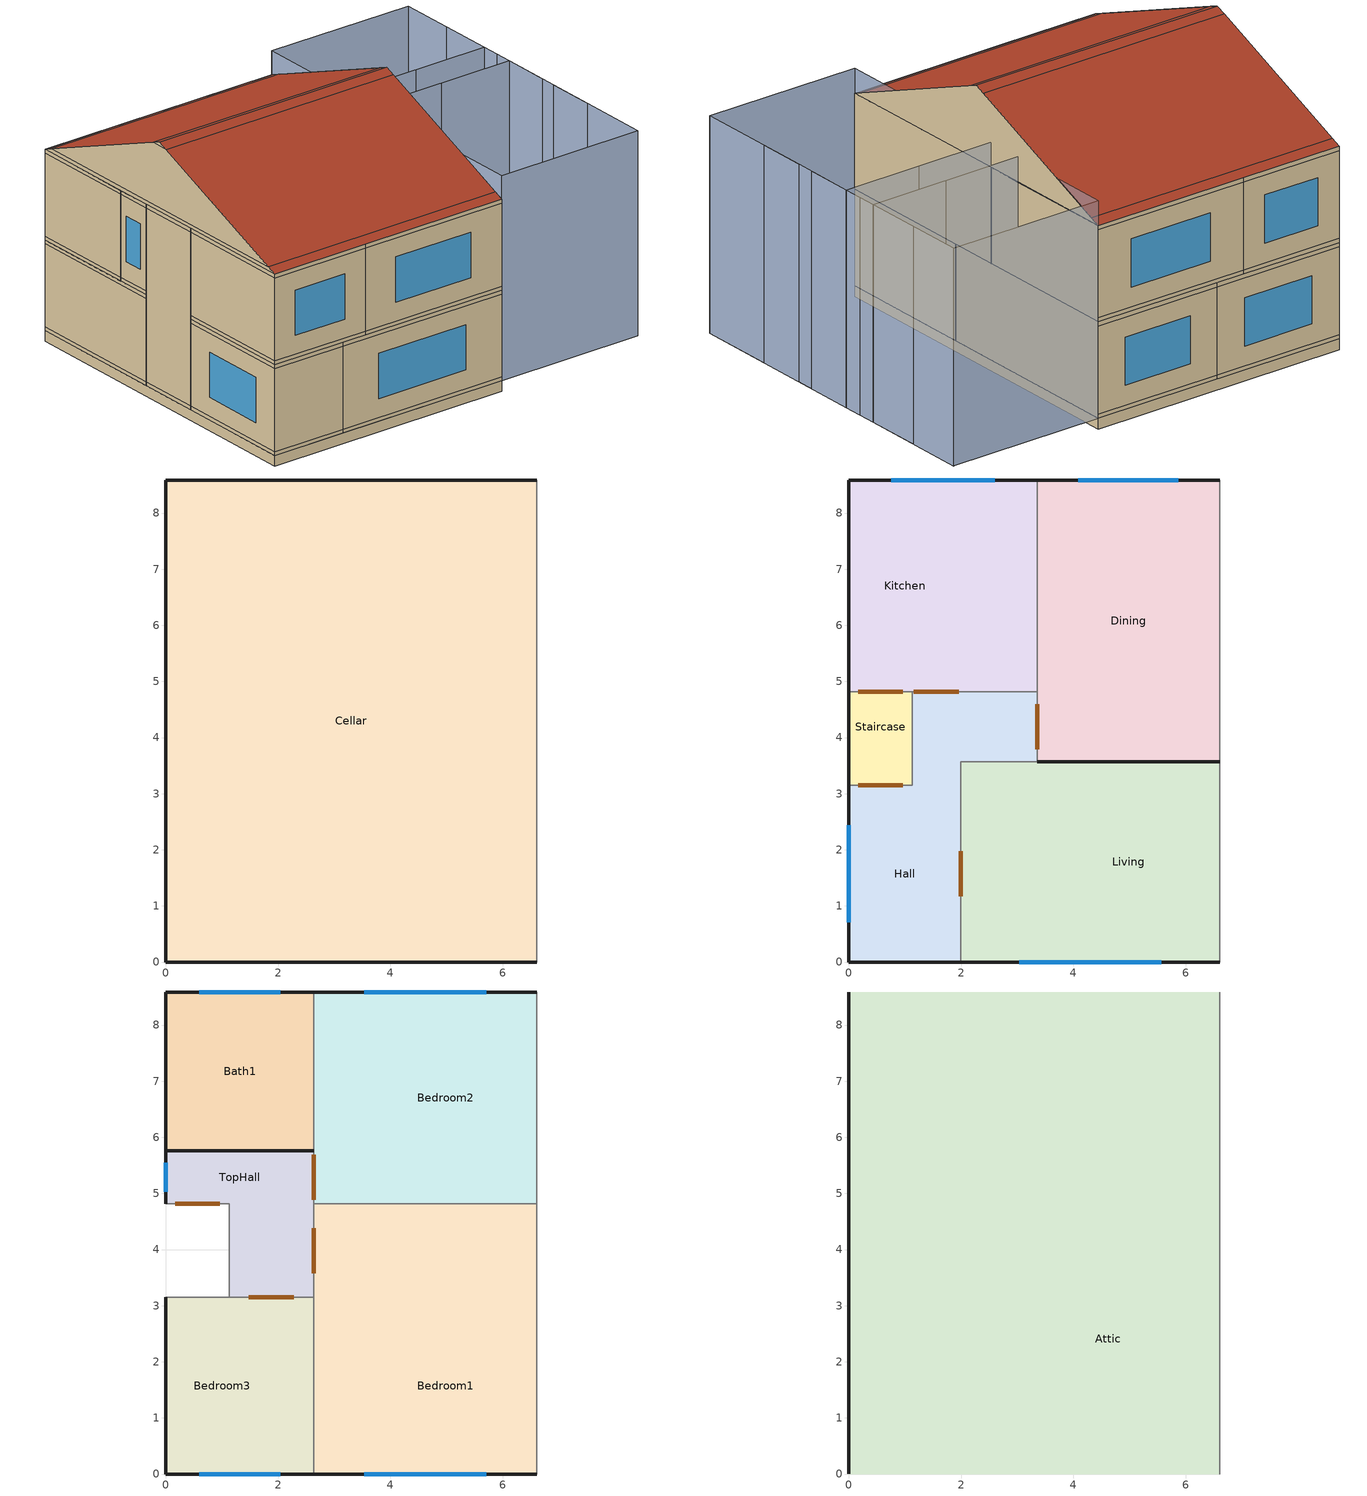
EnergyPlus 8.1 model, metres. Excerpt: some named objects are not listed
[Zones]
Cellar
 floor ground (FLOOR_RandomU): 0,8.59 6.61,8.59 6.61,0 0,0 z-0.27
 wall outside (CAVITY_RandomU): 6.61,8.59 0,8.59 0,0 6.61,0 z-0.27:0
 wall adiabatic (CAVITY_RandomU): 6.61,0 6.61,8.59 z-0.27:0
Living
 floor to Cellar (Suspended_Wooden_Floor): 1.99,3.57 3.36,3.57 3.36,3.15 1.99,3.15 z0; 3.36,3.57 6.61,3.57 6.61,0 3.36,0 z0; 1.99,3.15 3.36,3.15 3.36,0 1.99,0 z0
 wall outside (CAVITY_RandomU): 1.99,0 6.61,0 / 6.61,3.57 3.36,3.57 z0.1:2.2; 6.61,3.57 3.36,3.57 / 1.99,0 6.61,0 z2.2:2.3; 6.61,3.57 3.36,3.57 / 1.99,0 6.61,0 z0:0.1
 wall to Hall (Single_Brick_Internal_Wall): 3.36,3.57 1.99,3.57 1.99,3.15 1.99,0 z0:2.3
 wall adiabatic (CAVITY_RandomU): 6.61,0 6.61,3.57 z0:2.3
 window (Window_RandomU): 3.04,0 5.56,0 z0.57:1.73
 door inside (Wooden_Door): 1.99,1.97 1.99,1.17 z0:2
Hall
 floor to Cellar (Suspended_Wooden_Floor): 0,3.15 1.99,3.15 1.99,0 0,0 z0; 1.99,4.81 3.36,4.81 3.36,3.57 1.99,3.57 z0; 1.13,3.57 1.99,3.57 1.99,3.15 1.13,3.15 z0; 1.13,4.81 1.99,4.81 1.99,3.57 1.13,3.57 z0
 wall outside (CAVITY_RandomU): 0,3.15 0,0 1.99,0 z0.1:2.2; 0,3.15 0,0 1.99,0 z2.2:2.3; 0,3.15 0,0 1.99,0 z0:0.1
 wall to Staircase (Single_Brick_Internal_Wall): 1.13,4.81 1.13,3.15 0,3.15 z0:2.3
 wall to Kitchen (Single_Brick_Internal_Wall): 3.36,4.81 1.99,4.81 1.13,4.81 z0:2.3
 wall to Dining (Single_Brick_Internal_Wall): 3.36,3.57 3.36,4.81 z0:2.3
 window (Window_RandomU): 0,2.43 0,0.71 z0.57:1.73
 door inside (Wooden_Door): 0.96,3.15 0.16,3.15 / 3.36,3.79 3.36,4.59 / 1.96,4.81 1.16,4.81 z0:2
Dining
 floor to Cellar (Suspended_Wooden_Floor): 3.36,8.59 6.61,8.59 6.61,3.57 3.36,3.57 z0
 wall outside (CAVITY_RandomU): 6.61,8.59 3.36,8.59 / 3.36,3.57 6.61,3.57 z0.1:2.2; 6.61,8.59 3.36,8.59 / 3.36,3.57 6.61,3.57 z2.2:2.3; 6.61,8.59 3.36,8.59 / 3.36,3.57 6.61,3.57 z0:0.1
 wall adiabatic (CAVITY_RandomU): 6.61,3.57 6.61,8.59 z0:2.3
 wall to Kitchen (Single_Brick_Internal_Wall): 3.36,8.59 3.36,4.81 z0:2.3
 window (Window_RandomU): 5.87,8.59 4.09,8.59 z0.57:1.73
Kitchen
 floor to Cellar (Suspended_Wooden_Floor): 0,8.59 1.99,8.59 1.99,4.81 0,4.81 z0; 1.99,8.59 3.36,8.59 3.36,4.81 1.99,4.81 z0
 wall outside (CAVITY_RandomU): 3.36,8.59 0,8.59 0,4.81 z0.1:2.2; 3.36,8.59 0,8.59 0,4.81 z2.2:2.3; 3.36,8.59 0,8.59 0,4.81 z0:0.1
 wall to Staircase (Single_Brick_Internal_Wall): 0,4.81 1.13,4.81 z0:2.3
 window (Window_RandomU): 2.6,8.59 0.76,8.59 z0.57:1.73
Staircase
 floor to Cellar (Suspended_Wooden_Floor): 0,3.57 1.13,3.57 1.13,3.15 0,3.15 z0; 0,4.81 1.13,4.81 1.13,3.57 0,3.57 z0
 wall outside (CAVITY_RandomU): 0,4.81 0,3.15 z0.1:4.5; 0,4.81 0,3.15 z4.5:4.6; 0,4.81 0,3.15 z0:0.1
 wall to TopHall (Single_Brick_Internal_Wall): 1.13,3.15 1.13,4.81 0,4.81 z2.3:4.6
 wall to Bedroom3 (Single_Brick_Internal_Wall): 0,3.15 1.13,3.15 z2.3:4.6
 door inside (Wooden_Door): 0.96,4.81 0.16,4.81 z2.3:4.3
Bedroom2
 floor to Dining (Suspended_Wooden_Floor): 3.36,8.59 6.61,8.59 6.61,4.81 3.36,4.81 z2.3
 floor to Kitchen (Suspended_Wooden_Floor): 2.64,5.76 3.36,5.76 3.36,4.81 2.64,4.81 z2.3; 2.64,8.59 3.36,8.59 3.36,5.76 2.64,5.76 z2.3
 wall outside (CAVITY_RandomU): 6.61,8.59 2.64,8.59 z2.4:4.5; 6.61,8.59 2.64,8.59 z4.5:4.6; 6.61,8.59 2.64,8.59 z2.3:2.4
 wall adiabatic (CAVITY_RandomU): 6.61,4.81 6.61,8.59 z2.3:4.6
 wall to Bedroom1 (Single_Brick_Internal_Wall): 2.64,4.81 6.61,4.81 z2.3:4.6
 wall to Bath1 (Single_Brick_Internal_Wall): 2.64,8.59 2.64,5.76 z2.3:4.6
 wall to TopHall (Single_Brick_Internal_Wall): 2.64,5.76 2.64,4.81 z2.3:4.6
 window (Window_RandomU): 5.71,8.59 3.53,8.59 z2.87:4.03
 door inside (Wooden_Door): 2.64,5.69 2.64,4.89 z2.3:4.3
Bedroom3
 floor to Hall (Suspended_Wooden_Floor): 0,3.15 1.99,3.15 1.99,0 0,0 z2.3
 floor to Living (Suspended_Wooden_Floor): 1.99,3.15 2.64,3.15 2.64,0 1.99,0 z2.3
 wall outside (CAVITY_RandomU): 0,3.15 0,0 2.64,0 z2.4:4.5; 0,3.15 0,0 2.64,0 z4.5:4.6; 0,3.15 0,0 2.64,0 z2.3:2.4
 wall to Bedroom1 (Single_Brick_Internal_Wall): 2.64,0 2.64,3.15 z2.3:4.6
 wall to TopHall (Single_Brick_Internal_Wall): 2.64,3.15 1.13,3.15 z2.3:4.6
 window (Window_RandomU): 0.6,0 2.04,0 z2.87:4.03
 door inside (Wooden_Door): 2.28,3.15 1.48,3.15 z2.3:4.3
Bath1
 floor to Kitchen (Suspended_Wooden_Floor): 0,8.59 2.64,8.59 2.64,5.76 0,5.76 z2.3
 wall outside (CAVITY_RandomU): 2.64,8.59 0,8.59 0,5.76 2.64,5.76 z2.4:4.5; 2.64,8.59 0,8.59 0,5.76 2.64,5.76 z4.5:4.6; 2.64,8.59 0,8.59 0,5.76 2.64,5.76 z2.3:2.4
 window (Window_RandomU): 2.04,8.59 0.6,8.59 z2.87:4.03
TopHall
 floor to Hall (Suspended_Wooden_Floor): 1.13,4.81 1.99,4.81 1.99,3.15 1.13,3.15 z2.3; 1.99,4.81 2.64,4.81 2.64,3.57 1.99,3.57 z2.3
 floor to Living (Suspended_Wooden_Floor): 1.99,3.57 2.64,3.57 2.64,3.15 1.99,3.15 z2.3
 floor to Kitchen (Suspended_Wooden_Floor): 0,5.76 2.64,5.76 2.64,4.81 0,4.81 z2.3
 wall outside (CAVITY_RandomU): 2.64,5.76 0,5.76 0,4.81 z2.4:4.5; 2.64,5.76 0,5.76 0,4.81 z4.5:4.6; 2.64,5.76 0,5.76 0,4.81 z2.3:2.4
 wall to Bedroom1 (Single_Brick_Internal_Wall): 2.64,3.15 2.64,4.81 z2.3:4.6
 window (Window_RandomU): 0,5.54 0,5.03 z2.87:4.03
 door inside (Wooden_Door): 2.64,3.58 2.64,4.38 z2.3:4.3
Bedroom1
 floor to Dining (Suspended_Wooden_Floor): 3.36,4.81 6.61,4.81 6.61,3.57 3.36,3.57 z2.3
 floor to Living (Suspended_Wooden_Floor): 2.64,3.15 3.36,3.15 3.36,0 2.64,0 z2.3; 3.36,3.15 6.61,3.15 6.61,0 3.36,0 z2.3; 2.64,3.57 3.36,3.57 3.36,3.15 2.64,3.15 z2.3; 3.36,3.57 6.61,3.57 6.61,3.15 3.36,3.15 z2.3
 floor to Hall (Suspended_Wooden_Floor): 2.64,4.81 3.36,4.81 3.36,3.57 2.64,3.57 z2.3
 wall outside (CAVITY_RandomU): 2.64,0 6.61,0 z2.4:4.5; 2.64,0 6.61,0 z4.5:4.6; 2.64,0 6.61,0 z2.3:2.4
 wall adiabatic (CAVITY_RandomU): 6.61,0 6.61,4.81 z2.3:4.6
 window (Window_RandomU): 3.53,0 5.71,0 z2.87:4.03
Attic
 floor to Bath1 (LoftFloor_RandomU): 0,8.59 2.64,8.59 2.64,5.76 0,5.76 z4.6
 floor to Bedroom3 (LoftFloor_RandomU): 0,3.15 2.64,3.15 2.64,0 0,0 z4.6
 floor to Bedroom1 (LoftFloor_RandomU): 2.64,4.81 6.61,4.81 6.61,0 2.64,0 z4.6
 floor to Bedroom2 (LoftFloor_RandomU): 2.64,8.59 6.61,8.59 6.61,5.76 2.64,5.76 z4.6; 2.64,5.76 6.61,5.76 6.61,4.81 2.64,4.81 z4.6
 floor to Staircase (LoftFloor_RandomU): 0,4.81 1.13,4.81 1.13,3.15 0,3.15 z4.6
 floor to TopHall (LoftFloor_RandomU): 1.13,5.76 2.64,5.76 2.64,4.81 1.13,4.81 z4.6; 0,5.76 1.13,5.76 1.13,4.81 0,4.81 z4.6; 1.13,4.81 2.64,4.81 2.64,3.15 1.13,3.15 z4.6
 wall outside (CAVITY_RandomU): 0,4.05,6.27 0,4.54,6.27 0,8.35,4.7 0,0.24,4.7; 0,4.29,6.37 0,4.54,6.27 0,4.05,6.27; 0,0.24,4.7 0,8.35,4.7 0,8.59,4.6 0,0,4.6
 wall adiabatic (CAVITY_RandomU): 6.61,4.29,6.37 6.61,0,4.6 6.61,8.59,4.6
 roof outside (3.10_Roof): 0,4.54,6.27 6.61,4.54,6.27 6.61,8.35,4.7 0,8.35,4.7; 6.61,4.05,6.27 0,4.05,6.27 0,0.24,4.7 6.61,0.24,4.7; 0,4.29,6.37 6.61,4.29,6.37 6.61,4.54,6.27 0,4.54,6.27; 0,8.35,4.7 6.61,8.35,4.7 6.61,8.59,4.6 0,8.59,4.6; 6.61,4.29,6.37 0,4.29,6.37 0,4.05,6.27 6.61,4.05,6.27; 6.61,0.24,4.7 0,0.24,4.7 0,0,4.6 6.61,0,4.6
shading: 10.58,5.76 10.58,8.59 / 10.58,0 10.58,3.15 / 10.58,3.15 10.58,4.81 / 6.61,4.81 10.58,4.81 / 6.61,0 6.61,4.81 / 10.58,0 6.61,0 / 10.58,4.81 10.58,0 / 6.61,8.59 10.58,8.59 / 10.58,8.59 10.58,5.76 / 6.61,5.76 6.61,8.59 / 10.58,5.76 6.61,5.76 / 6.61,5.76 10.58,5.76 / 6.61,4.81 6.61,5.76 / 10.58,4.81 6.61,4.81 / 10.58,5.76 10.58,4.81 / 10.58,4.81 10.58,5.76 z0:5.2
[Building]
Semi: 0, Urban, 0.04, 0.4, FullExterior, 25, 6
[Site:GroundTemperature:BuildingSurface]
8.3, 6.4, 5.8, 6.3, 8.9, 11.7, 14.4, 16.4, 17, 16.1, 13.8, 11
[Material]
Spruce_0.05: Rough, 0.05, 0.09, 455, 1500, 0.9, 0.7, 0.7
AirGapExt_0.01: Rough, 0.0568001, 0.02485, 1.204, 1004, 0.9, 0.7, 0.7
Gypsum_0.1: Rough, 0.1, 0.2, 850, 850, 0.9, 0.6, 0.7
Concrete_0.5: Rough, 0.5, 1.6, 2300, 850, 0.9, 0.7, 0.7
Spruce_0.0125: Rough, 0.0125, 0.09, 455, 1500, 0.9, 0.7, 0.7
Brick_0.1: Rough, 0.1, 0.6, 1712, 850, 0.9, 0.7, 0.7
Gypsum_0.01: Rough, 0.01, 0.2, 850, 850, 0.9, 0.6, 0.7
Brick_0.11: Rough, 0.11, 0.6, 1712, 850, 0.9, 0.7, 0.7
Concrete_0.01: Rough, 0.01, 1.6, 2300, 850, 0.9, 0.7, 0.7
Spruce_0.04: Rough, 0.04, 0.09, 455, 1500, 0.9, 0.7, 0.7
GlassFiberFloor_0.0065: Rough, 0.0065, 0.04, 80, 840, 0.9, 0.7, 0.7
Concrete_0.04: Rough, 0.04, 1.6, 2300, 850, 0.9, 0.7, 0.7
AirGapRoof_0.0001: Rough, 0.154822, 0.02485, 1.204, 1004, 0.9, 0.7, 0.7
AirGap_0.1: Rough, 0.1, 0.02485, 1.204, 1004, 0.9, 0.7, 0.7
[WindowMaterial:Glazing]
Glass_0.01: SpectralAverage, , 0.01, 0.775, 0.071, 0.071, 0.881, 0.08, 0.08, 0, 0.84, 0.84, 0.9
[WindowMaterial:Gas]
GasWin_0.01: Air, 0.00802707
[WindowMaterial:Shade]
Drapes_0.004: 0.05, 0.3, 0.05, 0.3, 0.9, 0, 0.004, 0.1, 0.05, 1, 1, 0, 0, 0
[Construction]
Curtains: Glass_0.01, GasWin_0.01, Glass_0.01, Drapes_0.004
FLOOR_RandomU: Concrete_0.5, GlassFiberFloor_0.0065, Gypsum_0.1
Window_RandomU: Glass_0.01, GasWin_0.01, Glass_0.01
LoftFloor_RandomU: Concrete_0.01, Spruce_0.0125, AirGapRoof_0.0001, Gypsum_0.01
3.10_Roof: Concrete_0.04, Gypsum_0.01
Wooden_Door: Spruce_0.04
Suspended_Wooden_Floor: Gypsum_0.01, AirGap_0.1, Spruce_0.05
Single_Brick_Internal_Wall: Gypsum_0.01, Brick_0.1, Gypsum_0.01
CAVITY_RandomU: Brick_0.11, AirGapExt_0.01, Brick_0.11, Gypsum_0.01
[WindowProperty:ShadingControl]
Living_L3_window_Shader: InteriorShade, Curtains, OnIfScheduleAllows, Window_shading_Living_Window_Shading_, , Yes, No, , FixedSlatAngle
Bedroom2_L1_window_Shader: InteriorShade, Curtains, OnIfScheduleAllows, Window_shading_Bedroom2_Window_Shading_, , Yes, No, , FixedSlatAngle
Kitchen_L1_window_Shader: InteriorShade, Curtains, OnIfScheduleAllows, Window_shading_Kitchen_Window_Shading_, , Yes, No, , FixedSlatAngle
Bedroom3_L3_window_Shader: InteriorShade, Curtains, OnIfScheduleAllows, Window_shading_Bedroom3_Window_Shading_, , Yes, No, , FixedSlatAngle
Bath1_L1_window_Shader: InteriorShade, Curtains, OnIfScheduleAllows, Window_shading_Bath1_Window_Shading_, , Yes, No, , FixedSlatAngle
Bedroom1_L3_window_Shader: InteriorShade, Curtains, OnIfScheduleAllows, Window_shading_Bedroom1_Window_Shading_, , Yes, No, , FixedSlatAngle
[Zone]
Living; Bedroom2; Cellar; Hall; Dining; Kitchen; Bedroom3; Bath1; Staircase; TopHall; Attic; Bedroom1: 0, 0, 0, 0
[ZoneContaminantSourceAndSink:Generic:DepositionRateSink]
Gas_PM25_test_Living_DepRate_: Living, 5e-05, Gas_PM25_test_Living_DepRate_
Gas_PM25_test_Bedroom2_DepRate_: Bedroom2, 5e-05, Gas_PM25_test_Bedroom2_DepRate_
Gas_PM25_test_Cellar_DepRate_: Cellar, 5e-05, Gas_PM25_test_Cellar_DepRate_
Gas_PM25_test_Hall_DepRate_: Hall, 5e-05, Gas_PM25_test_Hall_DepRate_
Gas_PM25_test_Dining_DepRate_: Dining, 5e-05, Gas_PM25_test_Dining_DepRate_
Gas_PM25_test_Kitchen_DepRate_: Kitchen, 5e-05, Gas_PM25_test_Kitchen_DepRate_
Gas_PM25_test_Bedroom3_DepRate_: Bedroom3, 5e-05, Gas_PM25_test_Bedroom3_DepRate_
Gas_PM25_test_Bath1_DepRate_: Bath1, 5e-05, Gas_PM25_test_Bath1_DepRate_
Gas_PM25_test_Staircase_DepRate_: Staircase, 5e-05, Gas_PM25_test_Staircase_DepRate_
Gas_PM25_test_TopHall_DepRate_: TopHall, 5e-05, Gas_PM25_test_TopHall_DepRate_
Gas_PM25_test_Attic_DepRate_: Attic, 5e-05, Gas_PM25_test_Attic_DepRate_
Gas_PM25_test_Bedroom1_DepRate_: Bedroom1, 5e-05, Gas_PM25_test_Bedroom1_DepRate_
[SurfaceProperties:VaporCoefficients]
Living_L1; Living_L4; Living_L4_qc010; Bedroom2_L3; Bedroom2_L4; Bedroom2_L4_qa001; Hall_L2; Hall_L1_qa001; Hall++_L1; Hall++_L2; Hall++_L3; Hall+_L1; Hall+_L4; Hall+_L2_qa001; Dining_L4; Dining_L4_qc010; Kitchen_L2; Kitchen_L3; Kitchen_L3_qa001; Kitchen_L3_qc100; Bedroom3_L1; Bedroom3_L2; Bedroom3_L1_qc100; Bath1_L2; Staircase_L1; Staircase_L2; Staircase_L3; Staircase_L1_qa100; Staircase_L2_qc001; Staircase_L3_qa100; TopHall_L2; TopHall_L3; TopHall_L4; TopHall+_L2; TopHall+_L3; Bedroom1_L1; Bedroom1_L4; Bedroom1_L4_qc010: Yes, 2e-08, Yes, 2e-08
Living_L2; Living_L3; Living_L1_qc100; Living_L1_qc100_pu; Living_L1_qc100_pd; Living_L3_pu; Living_L3_pd; Bedroom2_L1; Bedroom2_L2; Bedroom2_L1_pu; Bedroom2_L1_pd; Cellar_L1; Cellar_L2; Cellar_L3; Cellar_L4; Hall_L3; Hall_L4; Hall_L3_pu; Hall_L3_pd; Hall_L4_pu; Hall_L4_pd; Dining_L1; Dining_L2; Dining_L3; Dining_L1_pu; Dining_L1_pd; Dining_L3_pu; Dining_L3_pd; Kitchen_L1; Kitchen_L4; Kitchen_L1_pu; Kitchen_L1_pd; Kitchen_L4_pu; Kitchen_L4_pd; Bedroom3_L3; Bedroom3_L4; Bedroom3_L3_pu; Bedroom3_L3_pd; Bedroom3_L4_pu; Bedroom3_L4_pd; Bath1_L1; Bath1_L3; Bath1_L4; Bath1_L1_pu; Bath1_L1_pd; Bath1_L3_pu; Bath1_L3_pd; Bath1_L4_pu; Bath1_L4_pd; Staircase_L4; Staircase_L4_pu; Staircase_L4_pd; TopHall+_L1; TopHall+_L4; TopHall+_L1_pu; TopHall+_L1_pd; TopHall+_L4_pu; TopHall+_L4_pd; Attic_Side_L2; Attic_Side_L4; Attic_Side_L4_pu; Attic_Side_L4_pd; Bedroom1_L2; Bedroom1_L3; Bedroom1_L3_pu; Bedroom1_L3_pd: Yes, 6.25e-08, Yes, 2e-08
[People]
WorkingAdult1_Living: Living, WorkingAdult1_Living_Presence_, People, 1, , , 0.1, autocalculate, WorkingAdult1_Living_Metabolism_, 3.82e-08, No, ZoneAveraged
Child1_Living: Living, Child1_Living_Presence_, People, 1, , , 0.1, autocalculate, Child1_Living_Metabolism_, 3.82e-08, No, ZoneAveraged
WorkingAdult2_Living: Living, WorkingAdult2_Living_Presence_, People, 1, , , 0.1, autocalculate, WorkingAdult2_Living_Metabolism_, 3.82e-08, No, ZoneAveraged
WorkingAdult2_Kitchen: Kitchen, WorkingAdult2_Kitchen_Presence_, People, 1, , , 0.1, autocalculate, WorkingAdult2_Kitchen_Metabolism_, 3.82e-08, No, ZoneAveraged
WorkingAdult1_Bath1: Bath1, WorkingAdult1_Bath1_Presence_, People, 1, , , 0.1, autocalculate, WorkingAdult1_Bath1_Metabolism_, 3.82e-08, No, ZoneAveraged
Child1_Bath1: Bath1, Child1_Bath1_Presence_, People, 1, , , 0.1, autocalculate, Child1_Bath1_Metabolism_, 3.82e-08, No, ZoneAveraged
Child3_Bath1: Bath1, Child3_Bath1_Presence_, People, 1, , , 0.1, autocalculate, Child3_Bath1_Metabolism_, 3.82e-08, No, ZoneAveraged
Child2_Bath1: Bath1, Child2_Bath1_Presence_, People, 1, , , 0.1, autocalculate, Child2_Bath1_Metabolism_, 3.82e-08, No, ZoneAveraged
WorkingAdult2_Bath1: Bath1, WorkingAdult2_Bath1_Presence_, People, 1, , , 0.1, autocalculate, WorkingAdult2_Bath1_Metabolism_, 3.82e-08, No, ZoneAveraged
WorkingAdult2_Bedroom1: Bedroom1, WorkingAdult2_Bedroom1_Presence_, People, 1, , , 0.1, autocalculate, WorkingAdult2_Bedroom1_Metabolism_, 3.82e-08, No, ZoneAveraged
Child2_Bedroom3: Bedroom3, Child2_Bedroom3_Presence_, People, 1, , , 0.1, autocalculate, Child2_Bedroom3_Metabolism_, 3.82e-08, No, ZoneAveraged
Child3_Bedroom3: Bedroom3, Child3_Bedroom3_Presence_, People, 1, , , 0.1, autocalculate, Child3_Bedroom3_Metabolism_, 3.82e-08, No, ZoneAveraged
Child1_Bedroom2: Bedroom2, Child1_Bedroom2_Presence_, People, 1, , , 0.1, autocalculate, Child1_Bedroom2_Metabolism_, 3.82e-08, No, ZoneAveraged
WorkingAdult1_Bedroom1: Bedroom1, WorkingAdult1_Bedroom1_Presence_, People, 1, , , 0.1, autocalculate, WorkingAdult1_Bedroom1_Metabolism_, 3.82e-08, No, ZoneAveraged
[Lights]
Living_WorkingAdult1_Living_Appliance_Lights_Lights: Living, WorkingAdult1_Living_Appliance_Lights, LightingLevel, 100, , , 0, 0, 0, 1
Bedroom2_Child1_Bedroom2_Appliance_Lights_Lights: Bedroom2, Child1_Bedroom2_Appliance_Lights, LightingLevel, 100, , , 0, 0, 0, 1
Kitchen_WorkingAdult2_Kitchen_Appliance_Lights_Lights: Kitchen, WorkingAdult2_Kitchen_Appliance_Lights, LightingLevel, 100, , , 0, 0, 0, 1
Bedroom3_Child2_Bedroom3_Appliance_Lights_Lights: Bedroom3, Child2_Bedroom3_Appliance_Lights, LightingLevel, 100, , , 0, 0, 0, 1
Bath1_WorkingAdult1_Bath1_Appliance_Lights_Lights: Bath1, WorkingAdult1_Bath1_Appliance_Lights, LightingLevel, 100, , , 0, 0, 0, 1
Bath1_WorkingAdult2_Bath1_Appliance_Lights_Lights: Bath1, WorkingAdult2_Bath1_Appliance_Lights, LightingLevel, 100, , , 0, 0, 0, 1
Bath1_Child1_Bath1_Appliance_Lights_Lights: Bath1, Child1_Bath1_Appliance_Lights, LightingLevel, 100, , , 0, 0, 0, 1
Bath1_Child2_Bath1_Appliance_Lights_Lights: Bath1, Child2_Bath1_Appliance_Lights, LightingLevel, 100, , , 0, 0, 0, 1
Bath1_Child3_Bath1_Appliance_Lights_Lights: Bath1, Child3_Bath1_Appliance_Lights, LightingLevel, 100, , , 0, 0, 0, 1
Bedroom1_WorkingAdult1_Bedroom1_Appliance_Lights_Lights: Bedroom1, WorkingAdult1_Bedroom1_Appliance_Lights, LightingLevel, 100, , , 0, 0, 0, 1
[ElectricEquipment]
Living_WorkingAdult1_Living_Appliance_NIST_TV_NIST_TV: Living, WorkingAdult1_Living_Appliance_NIST_TV, EquipmentLevel, 62.2, , , 0.16, 0.367, 0.106
Living_WorkingAdult1_Living_Appliance_NIST_MOBILEPHONES_NIST_MOBILEPHONES: Living, WorkingAdult1_Living_Appliance_NIST_MOBILEPHONES, EquipmentLevel, 17.72, , , 0.16, 0.367, 0.106
Living_WorkingAdult2_Living_Appliance_NIST_MOBILEPHONES_NIST_MOBILEPHONES: Living, WorkingAdult2_Living_Appliance_NIST_MOBILEPHONES, EquipmentLevel, 17.72, , , 0.16, 0.367, 0.106
Living_HPRU_ROUTINE_Living_Appliance_TV-Standby_TV-Standby: Living, HPRU_ROUTINE_Living_Appliance_TV-Standby, EquipmentLevel, 20, , , 0, 0.5, 0
Living_HPRU_ROUTINE_Living_Appliance_NIST_LAPTOP_NIST_LAPTOP: Living, HPRU_ROUTINE_Living_Appliance_NIST_LAPTOP, EquipmentLevel, 36.88, , , 0.16, 0.367, 0.106
Living_HPRU_ROUTINE_Living_Appliance_NIST_WIRELESSROUTER_NIST_WIRELESSROUTER: Living, HPRU_ROUTINE_Living_Appliance_NIST_WIRELESSROUTER, EquipmentLevel, 24, , , 0.16, 0.367, 0.106
Kitchen_WorkingAdult2_Kitchen_Appliance_NIST_HOB_NIST_HOB: Kitchen, WorkingAdult2_Kitchen_Appliance_NIST_HOB, EquipmentLevel, 3600, , , 0.3, 0.2, 0.3
Kitchen_WorkingAdult2_Kitchen_Appliance_NIST_OVEN_NIST_OVEN: Kitchen, WorkingAdult2_Kitchen_Appliance_NIST_OVEN, EquipmentLevel, 5100, , , 0.3, 0.2, 0.3
Kitchen_WorkingAdult2_Kitchen_Appliance_CIBSE_COOK_MOISTURE_CIBSE_COOK_MOISTURE: Kitchen, WorkingAdult2_Kitchen_Appliance_CIBSE_COOK_MOISTURE, EquipmentLevel, 0.835667, , , 1, 0, 0
Kitchen_HPRU_ROUTINE_Kitchen_Appliance_NIST_FRIDGE_NIST_FRIDGE: Kitchen, HPRU_ROUTINE_Kitchen_Appliance_NIST_FRIDGE, EquipmentLevel, 46, , , 0, 0.5, 0
Kitchen_HPRU_ROUTINE_Kitchen_Appliance_NIST_WASHINGMACHINE_NIST_WASHINGMACHINE: Kitchen, HPRU_ROUTINE_Kitchen_Appliance_NIST_WASHINGMACHINE, EquipmentLevel, 500, , , 0, 0.4, 0.2
Kitchen_HPRU_ROUTINE_Kitchen_Appliance_NIST_DISHWASHER_NIST_DISHWASHER: Kitchen, HPRU_ROUTINE_Kitchen_Appliance_NIST_DISHWASHER, EquipmentLevel, 1090, , , 0.15, 0.3, 0.25
Bath1_WorkingAdult1_Bath1_Appliance_CIBSE_SHOWER_MOISTURE_CIBSE_SHOWER_MOISTURE: Bath1, WorkingAdult1_Bath1_Appliance_CIBSE_SHOWER_MOISTURE, EquipmentLevel, 1.316175, , , 1, 0, 0
Bath1_WorkingAdult2_Bath1_Appliance_CIBSE_SHOWER_MOISTURE_CIBSE_SHOWER_MOISTURE: Bath1, WorkingAdult2_Bath1_Appliance_CIBSE_SHOWER_MOISTURE, EquipmentLevel, 1.316175, , , 1, 0, 0
Bath1_WorkingAdult2_Bath1_Appliance_NIST_HAIRDRYER_NIST_HAIRDRYER: Bath1, WorkingAdult2_Bath1_Appliance_NIST_HAIRDRYER, EquipmentLevel, 1875, , , 0.16, 0.367, 0.106
Bath1_Child1_Bath1_Appliance_CIBSE_SHOWER_MOISTURE_CIBSE_SHOWER_MOISTURE: Bath1, Child1_Bath1_Appliance_CIBSE_SHOWER_MOISTURE, EquipmentLevel, 1.316175, , , 1, 0, 0
Bath1_Child2_Bath1_Appliance_CIBSE_SHOWER_MOISTURE_CIBSE_SHOWER_MOISTURE: Bath1, Child2_Bath1_Appliance_CIBSE_SHOWER_MOISTURE, EquipmentLevel, 1.316175, , , 1, 0, 0
Bath1_Child3_Bath1_Appliance_CIBSE_SHOWER_MOISTURE_CIBSE_SHOWER_MOISTURE: Bath1, Child3_Bath1_Appliance_CIBSE_SHOWER_MOISTURE, EquipmentLevel, 1.316175, , , 1, 0, 0
Bedroom1_WorkingAdult1_Bedroom1_Appliance_NIST_MOBILEPHONES_NIST_MOBILEPHONES: Bedroom1, WorkingAdult1_Bedroom1_Appliance_NIST_MOBILEPHONES, EquipmentLevel, 17.72, , , 0.16, 0.367, 0.106
Bedroom1_WorkingAdult2_Bedroom1_Appliance_NIST_MOBILEPHONES_NIST_MOBILEPHONES: Bedroom1, WorkingAdult2_Bedroom1_Appliance_NIST_MOBILEPHONES, EquipmentLevel, 17.72, , , 0.16, 0.367, 0.106
[ZoneControl:Thermostat]
Living_Thermostat: Living, Heat_CIBSE_Family_Living_Heating_, ThermostatSetpoint:SingleHeating, Living_stat
Bedroom2_Thermostat: Bedroom2, Heat_CIBSE_Family_Bedroom2_Heating_, ThermostatSetpoint:SingleHeating, Bedroom2_stat
Hall_Thermostat: Hall, Heat_CIBSE_Family_Hall_Heating_, ThermostatSetpoint:SingleHeating, Hall_stat
Dining_Thermostat: Dining, Heat_CIBSE_Family_Dining_Heating_, ThermostatSetpoint:SingleHeating, Dining_stat
Kitchen_Thermostat: Kitchen, Heat_CIBSE_Family_Kitchen_Heating_, ThermostatSetpoint:SingleHeating, Kitchen_stat
Bedroom3_Thermostat: Bedroom3, Heat_CIBSE_Family_Bedroom3_Heating_, ThermostatSetpoint:SingleHeating, Bedroom3_stat
Bath1_Thermostat: Bath1, Heat_CIBSE_Family_Bath1_Heating_, ThermostatSetpoint:SingleHeating, Bath1_stat
Staircase_Thermostat: Staircase, Heat_CIBSE_Family_Staircase_Heating_, ThermostatSetpoint:SingleHeating, Staircase_stat
TopHall_Thermostat: TopHall, Heat_CIBSE_Family_TopHall_Heating_, ThermostatSetpoint:SingleHeating, TopHall_stat
Bedroom1_Thermostat: Bedroom1, Heat_CIBSE_Family_Bedroom1_Heating_, ThermostatSetpoint:SingleHeating, Bedroom1_stat
[ThermostatSetpoint:SingleHeating]
Living_stat: ComfX_Living_Comfort_
Bedroom2_stat: ComfX_Bedroom2_Comfort_
Hall_stat: ComfX_Hall_Comfort_
Dining_stat: ComfX_Dining_Comfort_
Kitchen_stat: ComfX_Kitchen_Comfort_
Bedroom3_stat: ComfX_Bedroom3_Comfort_
Bath1_stat: ComfX_Bath1_Comfort_
Staircase_stat: ComfX_Staircase_Comfort_
TopHall_stat: ComfX_TopHall_Comfort_
Bedroom1_stat: ComfX_Bedroom1_Comfort_
[ZoneHVAC:Baseboard:Convective:Electric]
Living_heater: Heat_CIBSE_Family_Living_Heating_, 797.127, 1
Bedroom2_heater: Heat_CIBSE_Family_Bedroom2_Heating_, 726.526, 1
Hall_heater: Heat_CIBSE_Family_Hall_Heating_, 456.043, 1
Dining_heater: Heat_CIBSE_Family_Dining_Heating_, 791.212, 1
Kitchen_heater: Heat_CIBSE_Family_Kitchen_Heating_, 613.83, 1
Bedroom3_heater: Heat_CIBSE_Family_Bedroom3_Heating_, 401.627, 1
Bath1_heater: Heat_CIBSE_Family_Bath1_Heating_, 361.465, 1
Staircase_heater: Heat_CIBSE_Family_Staircase_Heating_, 91.0755, 1
TopHall_heater: Heat_CIBSE_Family_TopHall_Heating_, 242.275, 1
Bedroom1_heater: Heat_CIBSE_Family_Bedroom1_Heating_, 926.32, 1
[Zone equipment]
Living: Living_heater
Bedroom2: Bedroom2_heater
Hall: Hall_heater
Dining: Dining_heater
Kitchen: Kitchen_L1_pu_ExhaustFan, Kitchen_heater
Bedroom3: Bedroom3_heater
Bath1: Bath1_L1_pu_ExhaustFan, Bath1_heater
Staircase: Staircase_heater
TopHall: TopHall_heater
Bedroom1: Bedroom1_heater
[Fan:ZoneExhaust]
Kitchen_L1_pu_ExhaustFan: WorkingAdult2_Kitchen_ExhaustFan_, 0.5, 600, 0.06, Kitchen_Exhaust, Kitchen_Out, General
Bath1_L1_pu_ExhaustFan: Child3_Bath1_ExhaustFan_, 0.5, 600, 0.015, Bath1_Exhaust, Bath1_Out, General
[Schedule:Compact]
Gas_PM25_test_Living_DepRate_; Gas_PM25_test_Bedroom3_DepRate_; Gas_PM25_test_Bath1_DepRate_; Gas_PM25_test_Staircase_DepRate_; Gas_PM25_test_Bedroom2_DepRate_; Gas_PM25_test_Cellar_DepRate_; Gas_PM25_test_TopHall_DepRate_; Gas_PM25_test_Hall_DepRate_; Gas_PM25_test_Bedroom1_DepRate_; Gas_PM25_test_Dining_DepRate_; Gas_PM25_test_Kitchen_DepRate_; Gas_PM25_test_Attic_DepRate_: Number, Through: 12/31, For: AllDays, Until: 24:00, 1
Heat_CIBSE_Family_Living_Heating_; Heat_CIBSE_Family_Bedroom3_Heating_; Heat_CIBSE_Family_Bath1_Heating_; Heat_CIBSE_Family_Staircase_Heating_; Heat_CIBSE_Family_Bedroom2_Heating_; Heat_CIBSE_Family_TopHall_Heating_; Heat_CIBSE_Family_Hall_Heating_; Heat_CIBSE_Family_Bedroom1_Heating_; Heat_CIBSE_Family_Dining_Heating_; Heat_CIBSE_Family_Kitchen_Heating_: Control, Through: 04/30, For: Weekdays, Until: 06:00, 0, Until: 08:00, 1, Until: 17:00, 0, Until: 21:00, 1, Until: 24:00, 0, For: Weekends, Until: 07:00, 0, Until: 23:00, 1, Until: 24:00, 0, Through: 09/30, For: AllDays, Until: 24:00, 0, Through: 12/31, For: Weekdays, Until: 06:00, 0, Until: 08:00, 1, Until: 17:00, 0, Until: 21:00, 1, Until: 24:00, 0, For: Weekends, Until: 07:00, 0, Until: 23:00, 1, Until: 24:00, 0
ComfX_Living_Comfort_; ComfX_Bedroom3_Comfort_; ComfX_Bath1_Comfort_; ComfX_Staircase_Comfort_; ComfX_Bedroom2_Comfort_; ComfX_TopHall_Comfort_; ComfX_Hall_Comfort_; ComfX_Bedroom1_Comfort_; ComfX_Dining_Comfort_; ComfX_Kitchen_Comfort_: Thermal, Through: 12/31, For: AllDays, Until: 24:00, 18
Window_shading_Living_Window_Shading_; Window_shading_Bedroom3_Window_Shading_; Window_shading_Bath1_Window_Shading_; Window_shading_Bedroom2_Window_Shading_; Window_shading_Bedroom1_Window_Shading_; Window_shading_Kitchen_Window_Shading_: Control, Through: 12/31, For: AllDays, Until: 08:00, 1, Until: 22:00, 0, Until: 24:00, 1
WorkingAdult1_Living_Appliance_Lights; WorkingAdult1_Living_Presence_; WorkingAdult1_Living_Appliance_NIST_MOBILEPHONES: Control, Through: 12/31, For: Weekdays, Until: 08:00, 0, Until: 09:00, 1, Until: 19:00, 0, Until: 22:00, 1, Until: 24:00, 0, For: Weekends, Until: 10:00, 0, Until: 12:00, 1, Until: 17:00, 0, Until: 20:00, 1, Until: 24:00, 0
WorkingAdult1_Living_Appliance_NIST_TV: Control, Through: 12/31, For: Weekdays, Until: 19:00, 0, Until: 22:00, 1, Until: 24:00, 0, For: Weekends, Until: 17:00, 0, Until: 20:00, 1, Until: 24:00, 0
WorkingAdult1_Living_Metabolism_: Number, Through: 12/31, For: Weekdays, Until: 08:00, 0, Until: 09:00, 100, Until: 19:00, 0, Until: 22:00, 100, Until: 24:00, 0, For: Weekends, Until: 10:00, 0, Until: 12:00, 100, Until: 17:00, 0, Until: 20:00, 100, Until: 24:00, 0
WorkingAdult2_Living_Presence_; WorkingAdult2_Living_Appliance_NIST_MOBILEPHONES: Control, Through: 12/31, For: AllDays, Until: 19:00, 0, Until: 22:00, 1, Until: 24:00, 0
WorkingAdult2_Living_Metabolism_: Number, Through: 12/31, For: AllDays, Until: 19:00, 0, Until: 22:00, 100, Until: 24:00, 0
HPRU_ROUTINE_Living_Appliance_TV-Standby; HPRU_ROUTINE_Living_Appliance_NIST_WIRELESSROUTER; HPRU_ROUTINE_Kitchen_Appliance_NIST_FRIDGE: Control, Through: 12/31, For: AllDays, Until: 24:00, 1
HPRU_ROUTINE_Living_Appliance_NIST_LAPTOP: Control, Through: 12/31, For: AllDays, Until: 17:00, 0, Until: 24:00, 1
Child1_Living_Presence_: Control, Through: 12/31, For: AllDays, Until: 18:00, 0, Until: 19:00, 1, Until: 24:00, 0
Child1_Living_Metabolism_: Number, Through: 12/31, For: AllDays, Until: 18:00, 0, Until: 19:00, 100, Until: 24:00, 0
Child2_Bedroom3_Appliance_Lights; Child1_Bedroom2_Appliance_Lights: Control, Through: 12/31, For: AllDays, Until: 18:00, 0, Until: 20:00, 1, Until: 24:00, 0
WorkingAdult1_Bath1_Presence_; WorkingAdult1_Bath1_Appliance_Lights: Control, Through: 12/31, For: Weekdays, Until: 07:00, 0, Until: 07:30, 1, Until: 22:00, 0, Until: 22:10, 1, Until: 24:00, 0, For: Weekends, Until: 09:00, 0, Until: 9:30, 1, Until: 20:00, 0, Until: 20:10, 1, Until: 24:00, 0
WorkingAdult1_Bath1_Metabolism_: Number, Through: 12/31, For: Weekdays, Until: 07:00, 0, Until: 07:30, 100, Until: 22:00, 0, Until: 22:10, 100, Until: 24:00, 0, For: Weekends, Until: 09:00, 0, Until: 9:30, 100, Until: 20:00, 0, Until: 20:10, 100, Until: 24:00, 0
WorkingAdult1_Bath1_Appliance_CIBSE_SHOWER_MOISTURE: Control, Through: 12/31, For: Weekdays, Until: 07:00, 0, Until: 07:10, 1, Until: 24:00, 0, For: Weekends, Until: 09:00, 0, Until: 10:00, 1, Until: 24:00, 0
WorkingAdult2_Bath1_Presence_; WorkingAdult2_Bath1_Appliance_Lights: Control, Through: 12/31, For: AllDays, Until: 06:30, 0, Until: 07:00, 1, Until: 22:10, 0, Until: 22:20, 1, Until: 24:00, 0
WorkingAdult2_Bath1_Metabolism_: Number, Through: 12/31, For: AllDays, Until: 06:30, 0, Until: 07:00, 100, Until: 22:10, 0, Until: 22:20, 100, Until: 24:00, 0
WorkingAdult2_Bath1_Appliance_CIBSE_SHOWER_MOISTURE: Control, Through: 12/31, For: AllDays, Until: 06:30, 0, Until: 06:40, 1, Until: 24:00, 0
WorkingAdult2_Bath1_Appliance_NIST_HAIRDRYER: Control, Through: 12/31, For: AllDays, Until: 06:40, 0, Until: 06:50, 1, Until: 24:00, 0
Child1_Bath1_Presence_; Child1_Bath1_Appliance_Lights: Control, Through: 12/31, For: AllDays, Until: 08:00, 0, Until: 08:30, 1, Until: 20:00, 0, Until: 20:10, 1, Until: 24:00, 0
Child1_Bath1_Metabolism_: Number, Through: 12/31, For: AllDays, Until: 08:00, 0, Until: 08:30, 100, Until: 20:00, 0, Until: 20:10, 100, Until: 24:00, 0
Child1_Bath1_Appliance_CIBSE_SHOWER_MOISTURE: Control, Through: 12/31, For: AllDays, Until: 08:00, 0, Until: 08:10, 1, Until: 24:00, 0
Child2_Bath1_Presence_: Control, Through: 12/31, For: AllDays, Until: 08:30, 0, Until: 08:40, 1, Until: 19:30, 0, Until: 20:00, 1, Until: 24:00, 0
Child2_Bath1_Metabolism_: Number, Through: 12/31, For: AllDays, Until: 08:30, 0, Until: 08:40, 100, Until: 19:30, 0, Until: 20:00, 100, Until: 24:00, 0
Child2_Bath1_Appliance_Lights: Control, Through: 12/31, For: AllDays, Until: 08:00, 0, Until: 08:30, 1, Until: 19:30, 0, Until: 20:00, 1, Until: 24:00, 0
Child2_Bath1_Appliance_CIBSE_SHOWER_MOISTURE: Control, Through: 12/31, For: AllDays, Until: 19:30, 0, Until: 19:40, 1, Until: 24:00, 0
Child3_Bath1_Presence_; Child3_Bath1_Appliance_Lights; Child3_Bath1_ExhaustFan_: Control, Through: 12/31, For: AllDays, Until: 08:40, 0, Until: 08:50, 1, Until: 19:00, 0, Until: 19:30, 1, Until: 24:00, 0
Child3_Bath1_Metabolism_: Number, Through: 12/31, For: AllDays, Until: 08:40, 0, Until: 08:50, 100, Until: 19:00, 0, Until: 19:30, 100, Until: 24:00, 0
Child3_Bath1_Appliance_CIBSE_SHOWER_MOISTURE: Control, Through: 12/31, For: AllDays, Until: 19:00, 0, Until: 19:10, 1, Until: 24:00, 0
WorkingAdult1_Bedroom1_Presence_; WorkingAdult1_Bedroom1_Appliance_NIST_MOBILEPHONES: Control, Through: 12/31, For: Weekdays, Until: 07:00, 1, Until: 23:00, 0, Until: 24:00, 1, For: Weekends, Until: 09:00, 1, Until: 24:00, 0
WorkingAdult1_Bedroom1_Metabolism_: Number, Through: 12/31, For: Weekdays, Until: 07:00, 80, Until: 23:00, 0, Until: 24:00, 80, For: Weekends, Until: 09:00, 80, Until: 24:00, 0
WorkingAdult1_Bedroom1_Appliance_Lights: Control, Through: 12/31, For: Weekdays, Until: 22:00, 0, Until: 23:00, 1, Until: 24:00, 0, For: Weekends, Until: 24:00, 0
WorkingAdult2_Bedroom1_Presence_; WorkingAdult2_Bedroom1_Appliance_NIST_MOBILEPHONES: Control, Through: 12/31, For: AllDays, Until: 06:30, 1, Until: 23:00, 0, Until: 24:00, 1
WorkingAdult2_Bedroom1_Metabolism_: Number, Through: 12/31, For: AllDays, Until: 06:30, 80, Until: 23:00, 0, Until: 24:00, 80
Child1_Bedroom2_Presence_: Control, Through: 12/31, For: AllDays, Until: 08:00, 1, Until: 19:00, 0, Until: 20:00, 1, Until: 21:00, 0, Until: 24:00, 1
Child1_Bedroom2_Metabolism_: Number, Through: 12/31, For: AllDays, Until: 08:00, 80, Until: 19:00, 0, Until: 20:00, 100, Until: 21:00, 0, Until: 24:00, 80
Child2_Bedroom3_Presence_; Child3_Bedroom3_Presence_: Control, Through: 12/31, For: AllDays, Until: 08:00, 1, Until: 18:00, 0, Until: 20:00, 1, Until: 21:00, 0, Until: 24:00, 1
Child2_Bedroom3_Metabolism_; Child3_Bedroom3_Metabolism_: Number, Through: 12/31, For: AllDays, Until: 08:00, 80, Until: 18:00, 0, Until: 20:00, 100, Until: 21:00, 0, Until: 24:00, 80
WorkingAdult2_Kitchen_Presence_; WorkingAdult2_Kitchen_Appliance_Lights: Control, Through: 12/31, For: AllDays, Until: 07:00, 0, Until: 08:00, 1, Until: 18:00, 0, Until: 19:00, 1, Until: 24:00, 0
WorkingAdult2_Kitchen_Metabolism_: Number, Through: 12/31, For: AllDays, Until: 07:00, 0, Until: 08:00, 100, Until: 18:00, 0, Until: 19:00, 100, Until: 24:00, 0
WorkingAdult2_Kitchen_Appliance_NIST_HOB; WorkingAdult2_Kitchen_Appliance_NIST_OVEN; WorkingAdult2_Kitchen_ExhaustFan_; WorkingAdult2_Kitchen_Appliance_CIBSE_COOK_MOISTURE: Control, Through: 12/31, For: AllDays, Until: 07:00, 0, Until: 07:30, 1, Until: 18:00, 0, Until: 18:30, 1, Until: 24:00, 0
HPRU_ROUTINE_Kitchen_Appliance_NIST_WASHINGMACHINE: Control, Through: 12/31, For: AllDays, Until: 15:00, 0, Until: 17:00, 1, Until: 24:00, 0
HPRU_ROUTINE_Kitchen_Appliance_NIST_DISHWASHER: Control, Through: 12/31, For: AllDays, Until: 20:00, 0, Until: 21:00, 1, Until: 24:00, 0
[AirflowNetwork:SimulationControl]
AF1: MultiZoneWithoutDistribution, Input, WParray, ExternalNode, LowRise, 500, ZeroNodePressures, 0.0001, 1.E-6, -0.5, 0, 1
[AirflowNetwork:MultiZone:ReferenceCrackConditions]
RCC1: 20, 101325, 0
[AirflowNetwork:MultiZone:WindPressureCoefficientArray]
WParray: 0, 30, 60, 90, 120, 150, 180, 210, 240, 270, 300, 330, 360
[AirflowNetwork:MultiZone:WindPressureCoefficientValues]
L4: WParray, -0.34, -0.632, -0.37, -0.452, -0.37, -0.632, -0.34, 0.183, 0.48, 0.603, 0.603, 0.48, 0.183
Ceiling; Floor: WParray, 0, 0, 0, 0, 0, 0, 0, 0, 0, 0, 0, 0, 0
L1: WParray, 0.603, 0.48, 0.183, -0.34, -0.632, -0.37, -0.452, -0.37, -0.632, -0.34, 0.183, 0.48, 0.603
L3: WParray, -0.452, -0.37, -0.632, -0.34, 0.183, 0.48, 0.603, 0.48, 0.183, -0.34, -0.632, -0.37, -0.452
L2: WParray, -0.34, 0.183, 0.48, 0.603, 0.603, 0.48, 0.183, -0.34, -0.632, -0.37, -0.452, -0.37, -0.632
[AirflowNetwork:MultiZone:Zone]
Living; Bedroom2; Cellar; Hall; Dining; Kitchen; Bedroom3; Bath1; Staircase; TopHall; Attic; Bedroom1: Constant, , 1, 0, 100, 0, 300000
[AirflowNetwork:MultiZone:Surface]
Living_L3_window: Living_L3_window_Opening, Living_L3_window_extN, 1, Temperature, Window_temperatureX_Living_Window_Temperature_, 1, 0, 100, 0, 300000, Window_opening_family_Living_Window_
Living_door_Hall: Living_door_Hall_Opening, , 1, Constant, , 1, 0, 100, 0, 300000, Doors_AWESOME_Living_Door_Hall
Living_Ceiling: Living_Ceiling_Crack, , 1, Constant, , 1, 0, 100, 0, 300000
Living_L1_qc100_pu: Living_L1_qc100_pu_Crack, Living_L1_qc100_pu_extN, 1, Constant, , 1, 0, 100, 0, 300000
Living_L1_qc100_pd: Living_L1_qc100_pd_Crack, Living_L1_qc100_pd_extN, 1, Constant, , 1, 0, 100, 0, 300000
Living_L3_pu: Living_L3_pu_Crack, Living_L3_pu_extN, 1, Constant, , 1, 0, 100, 0, 300000
Living_L3_pd: Living_L3_pd_Crack, Living_L3_pd_extN, 1, Constant, , 1, 0, 100, 0, 300000
Bedroom2_Floor: Bedroom2_Floor_Crack, , 1, Constant, , 1, 0, 100, 0, 300000
Bedroom2_L1_window: Bedroom2_L1_window_Opening, Bedroom2_L1_window_extN, 1, Temperature, Window_temperatureX_Bedroom2_Window_Temperature_, 1, 0, 100, 0, 300000, Window_opening_family_Bedroom2_Window_
Bedroom2_Floor_qa010: Bedroom2_Floor_qa010_Crack, , 1, Constant, , 1, 0, 100, 0, 300000
Bedroom2_L4_qa001: Bedroom2_L4_qa001_Crack, , 1, Constant, , 1, 0, 100, 0, 300000
Bedroom2_door_TopHall: Bedroom2_door_TopHall_Opening, , 1, Constant, , 1, 0, 100, 0, 300000, Doors_AWESOME_Bedroom2_Door_TopHall
Bedroom2_Floor_qa010_qc010: Bedroom2_Floor_qa010_qc010_Crack, , 1, Constant, , 1, 0, 100, 0, 300000
Bedroom2_L1_pu: Bedroom2_L1_pu_Crack, Bedroom2_L1_pu_extN, 1, Constant, , 1, 0, 100, 0, 300000
Bedroom2_L1_pd: Bedroom2_L1_pd_Crack, Bedroom2_L1_pd_extN, 1, Constant, , 1, 0, 100, 0, 300000
Cellar_L1: Cellar_L1_ELA, Cellar_L1_extN, 1, Constant, , 1, 0, 100, 0, 300000
Cellar_L3: Cellar_L3_ELA, Cellar_L3_extN, 1, Constant, , 1, 0, 100, 0, 300000
Cellar_L4: Cellar_L4_ELA, Cellar_L4_extN, 1, Constant, , 1, 0, 100, 0, 300000
Cellar_Ceiling: Cellar_Ceiling_Crack, , 1, Constant, , 1, 0, 100, 0, 300000
Cellar_Ceiling_q1: Cellar_Ceiling_q1_Crack, , 1, Constant, , 1, 0, 100, 0, 300000
Cellar_Ceiling_qa100: Cellar_Ceiling_qa100_Crack, , 1, Constant, , 1, 0, 100, 0, 300000
Cellar_Ceiling_qa010: Cellar_Ceiling_qa010_Crack, , 1, Constant, , 1, 0, 100, 0, 300000
Cellar_Ceiling_q1_q2: Cellar_Ceiling_q1_q2_Crack, , 1, Constant, , 1, 0, 100, 0, 300000
Cellar_Ceiling_q1_qc100: Cellar_Ceiling_q1_qc100_Crack, , 1, Constant, , 1, 0, 100, 0, 300000
Cellar_Ceiling_q1_qc010: Cellar_Ceiling_q1_qc010_Crack, , 1, Constant, , 1, 0, 100, 0, 300000
Cellar_Ceiling_qa010_qa010: Cellar_Ceiling_qa010_qa010_Crack, , 1, Constant, , 1, 0, 100, 0, 300000
Cellar_Ceiling_qa010_qb010: Cellar_Ceiling_qa010_qb010_Crack, , 1, Constant, , 1, 0, 100, 0, 300000
Cellar_Ceiling_qa010_qc010: Cellar_Ceiling_qa010_qc010_Crack, , 1, Constant, , 1, 0, 100, 0, 300000
Cellar_Ceiling_q1_qc010_qa010: Cellar_Ceiling_q1_qc010_qa010_Crack, , 1, Constant, , 1, 0, 100, 0, 300000
Cellar_Ceiling_qa010_qa010_qa010: Cellar_Ceiling_qa010_qa010_qa010_Crack, , 1, Constant, , 1, 0, 100, 0, 300000
Hall_L2: Hall_L2_Crack, , 1, Constant, , 1, 0, 100, 0, 300000
Hall_L4_window: Hall_L4_window_Opening, Hall_L4_window_extN, 1, Temperature, Window_temperatureX_Hall_Window_Temperature_, 1, 0, 100, 0, 300000, Window_opening_family_Hall_Window_
Hall_L1_qa001: Hall_L1_qa001_Crack, , 1, Constant, , 1, 0, 100, 0, 300000
Hall++_L1: Hall++_L1_Crack, , 1, Constant, , 1, 0, 100, 0, 300000
Hall++_L3: Hall++_L3_Crack, , 1, Constant, , 1, 0, 100, 0, 300000
Hall++_Ceiling: Hall++_Ceiling_Crack, , 1, Constant, , 1, 0, 100, 0, 300000
Hall+_L1: Hall+_L1_Crack, , 1, Constant, , 1, 0, 100, 0, 300000
Hall+_L4: Hall+_L4_Crack, , 1, Constant, , 1, 0, 100, 0, 300000
Hall+_Ceiling: Hall+_Ceiling_Crack, , 1, Constant, , 1, 0, 100, 0, 300000
Hall+_L2_qa001: Hall+_L2_qa001_Crack, , 1, Constant, , 1, 0, 100, 0, 300000
Hall_L3_pu: Hall_L3_pu_Crack, Hall_L3_pu_extN, 1, Constant, , 1, 0, 100, 0, 300000
Hall_L3_pd: Hall_L3_pd_Crack, Hall_L3_pd_extN, 1, Constant, , 1, 0, 100, 0, 300000
Hall_L4_pu: Hall_L4_pu_Crack, Hall_L4_pu_extN, 1, Constant, , 1, 0, 100, 0, 300000
Hall_L4_pd: Hall_L4_pd_Crack, Hall_L4_pd_extN, 1, Constant, , 1, 0, 100, 0, 300000
Dining_L1_window: Dining_L1_window_Opening, Dining_L1_window_extN, 1, Temperature, Window_temperatureX_Dining_Window_Temperature_, 1, 0, 100, 0, 300000, Window_opening_family_Dining_Window_
Dining_L4: Dining_L4_Crack, , 1, Constant, , 1, 0, 100, 0, 300000
Dining_door_Hall: Dining_door_Hall_Opening, , 1, Constant, , 1, 0, 100, 0, 300000, Doors_AWESOME_Dining_Door_Hall
Dining_L4_qc010: Dining_L4_qc010_Crack, , 1, Constant, , 1, 0, 100, 0, 300000
Dining_L1_pu: Dining_L1_pu_Crack, Dining_L1_pu_extN, 1, Constant, , 1, 0, 100, 0, 300000
Dining_L1_pd: Dining_L1_pd_Crack, Dining_L1_pd_extN, 1, Constant, , 1, 0, 100, 0, 300000
Dining_L3_pu: Dining_L3_pu_Crack, Dining_L3_pu_extN, 1, Constant, , 1, 0, 100, 0, 300000
Dining_L3_pd: Dining_L3_pd_Crack, Dining_L3_pd_extN, 1, Constant, , 1, 0, 100, 0, 300000
Kitchen_L1_window: Kitchen_L1_window_Opening, Kitchen_L1_window_extN, 1, Temperature, Window_temperatureX_Kitchen_Window_Temperature_, 1, 0, 100, 0, 300000, Window_opening_family_Kitchen_Window_
Kitchen_door_Hall: Kitchen_door_Hall_Opening, , 1, Constant, , 1, 0, 100, 0, 300000, Doors_AWESOME_Kitchen_Door_Hall
Kitchen_L3_qa001: Kitchen_L3_qa001_Crack, , 1, Constant, , 1, 0, 100, 0, 300000
Kitchen_Ceiling_qa100: Kitchen_Ceiling_qa100_Crack, , 1, Constant, , 1, 0, 100, 0, 300000
Kitchen_L1_pu: Kitchen_L1_pu_ExhaustFan, Kitchen_L1_pu_extN, 1, Constant, , 1, 0, 100, 0, 300000
Kitchen_L1_pd: Kitchen_L1_pd_Crack, Kitchen_L1_pd_extN, 1, Constant, , 1, 0, 100, 0, 300000
Kitchen_L4_pu: Kitchen_L4_pu_Crack, Kitchen_L4_pu_extN, 1, Constant, , 1, 0, 100, 0, 300000
Kitchen_L4_pd: Kitchen_L4_pd_Crack, Kitchen_L4_pd_extN, 1, Constant, , 1, 0, 100, 0, 300000
Bedroom3_Floor: Bedroom3_Floor_Crack, , 1, Constant, , 1, 0, 100, 0, 300000
Bedroom3_L1: Bedroom3_L1_Crack, , 1, Constant, , 1, 0, 100, 0, 300000
Bedroom3_L3_window: Bedroom3_L3_window_Opening, Bedroom3_L3_window_extN, 1, Temperature, Window_temperatureX_Bedroom3_Window_Temperature_, 1, 0, 100, 0, 300000, Window_opening_family_Bedroom3_Window_
Bedroom3_Floor_qc100: Bedroom3_Floor_qc100_Crack, , 1, Constant, , 1, 0, 100, 0, 300000
Bedroom3_L1_qc100: Bedroom3_L1_qc100_Crack, , 1, Constant, , 1, 0, 100, 0, 300000
Bedroom3_door_TopHall: Bedroom3_door_TopHall_Opening, , 1, Constant, , 1, 0, 100, 0, 300000, Doors_AWESOME_Bedroom3_Door_TopHall
Bedroom3_L3_pu: Bedroom3_L3_pu_Crack, Bedroom3_L3_pu_extN, 1, Constant, , 1, 0, 100, 0, 300000
Bedroom3_L3_pd: Bedroom3_L3_pd_Crack, Bedroom3_L3_pd_extN, 1, Constant, , 1, 0, 100, 0, 300000
Bedroom3_L4_pu: Bedroom3_L4_pu_Crack, Bedroom3_L4_pu_extN, 1, Constant, , 1, 0, 100, 0, 300000
Bedroom3_L4_pd: Bedroom3_L4_pd_Crack, Bedroom3_L4_pd_extN, 1, Constant, , 1, 0, 100, 0, 300000
Bath1_Floor: Bath1_Floor_Crack, , 1, Constant, , 1, 0, 100, 0, 300000
Bath1_L1_window: Bath1_L1_window_Opening, Bath1_L1_window_extN, 1, Temperature, Window_temperatureX_Bath1_Window_Temperature_, 1, 0, 100, 0, 300000, Window_opening_family_Bath1_Window_
Bath1_L2: Bath1_L2_Crack, , 1, Constant, , 1, 0, 100, 0, 300000
Bath1_L1_pu: Bath1_L1_pu_ExhaustFan, Bath1_L1_pu_extN, 1, Constant, , 1, 0, 100, 0, 300000
Bath1_L1_pd: Bath1_L1_pd_Crack, Bath1_L1_pd_extN, 1, Constant, , 1, 0, 100, 0, 300000
Bath1_L3_pu: Bath1_L3_pu_Crack, Bath1_L3_pu_extN, 1, Constant, , 1, 0, 100, 0, 300000
Bath1_L3_pd: Bath1_L3_pd_Crack, Bath1_L3_pd_extN, 1, Constant, , 1, 0, 100, 0, 300000
Bath1_L4_pu: Bath1_L4_pu_Crack, Bath1_L4_pu_extN, 1, Constant, , 1, 0, 100, 0, 300000
Bath1_L4_pd: Bath1_L4_pd_Crack, Bath1_L4_pd_extN, 1, Constant, , 1, 0, 100, 0, 300000
Staircase_L1: Staircase_L1_Crack, , 1, Constant, , 1, 0, 100, 0, 300000
Staircase_door_TopHall: Staircase_door_TopHall_Opening, , 1, Constant, , 1, 0, 100, 0, 300000, Doors_AWESOME_Staircase_Door_TopHall
Staircase_L2_qc001: Staircase_L2_qc001_Crack, , 1, Constant, , 1, 0, 100, 0, 300000
Staircase_door_Hall: Staircase_door_Hall_Opening, , 1, Constant, , 1, 0, 100, 0, 300000, Doors_AWESOME_Staircase_Door_Hall
Staircase_L4_pu: Staircase_L4_pu_Crack, Staircase_L4_pu_extN, 1, Constant, , 1, 0, 100, 0, 300000
Staircase_L4_pd: Staircase_L4_pd_Crack, Staircase_L4_pd_extN, 1, Constant, , 1, 0, 100, 0, 300000
TopHall+_L4_window: TopHall+_L4_window_Opening, TopHall+_L4_window_extN, 1, Temperature, Window_temperatureX_TopHall_Window_Temperature_, 1, 0, 100, 0, 300000, Window_opening_family_TopHall_Window_
TopHall+_L1_pu: TopHall+_L1_pu_Crack, TopHall+_L1_pu_extN, 1, Constant, , 1, 0, 100, 0, 300000
TopHall+_L1_pd: TopHall+_L1_pd_Crack, TopHall+_L1_pd_extN, 1, Constant, , 1, 0, 100, 0, 300000
TopHall+_L4_pu: TopHall+_L4_pu_Crack, TopHall+_L4_pu_extN, 1, Constant, , 1, 0, 100, 0, 300000
TopHall+_L4_pd: TopHall+_L4_pd_Crack, TopHall+_L4_pd_extN, 1, Constant, , 1, 0, 100, 0, 300000
Attic_Floor: Attic_Floor_Crack, , 1, Constant, , 1, 0, 100, 0, 300000
Attic_PitchCeiling_L1: Attic_PitchCeiling_L1_ELA, Attic_PitchCeiling_L1_extN, 1, Constant, , 1, 0, 100, 0, 300000
Attic_PitchCeiling_L3: Attic_PitchCeiling_L3_ELA, Attic_PitchCeiling_L3_extN, 1, Constant, , 1, 0, 100, 0, 300000
Attic_Floor_qa100: Attic_Floor_qa100_Crack, , 1, Constant, , 1, 0, 100, 0, 300000
Attic_Floor_qb100: Attic_Floor_qb100_Crack, , 1, Constant, , 1, 0, 100, 0, 300000
Attic_Floor_qc100: Attic_Floor_qc100_Crack, , 1, Constant, , 1, 0, 100, 0, 300000
Attic_Floor_qa100_qc010: Attic_Floor_qa100_qc010_Crack, , 1, Constant, , 1, 0, 100, 0, 300000
Attic_Floor_qb100_qc010: Attic_Floor_qb100_qc010_Crack, , 1, Constant, , 1, 0, 100, 0, 300000
Attic_Floor_qa100_qc010_q2: Attic_Floor_qa100_qc010_q2_Crack, , 1, Constant, , 1, 0, 100, 0, 300000
Attic_Floor_qa100_qc010_qc010: Attic_Floor_qa100_qc010_qc010_Crack, , 1, Constant, , 1, 0, 100, 0, 300000
Attic_Floor_qa100_qc010_qc100: Attic_Floor_qa100_qc010_qc100_Crack, , 1, Constant, , 1, 0, 100, 0, 300000
Attic_PitchCeiling_L1_pu: Attic_PitchCeiling_L1_pu_Crack, Attic_PitchCeiling_L1_pu_extN, 1, Constant, , 1, 0, 100, 0, 300000
Attic_PitchCeiling_L1_pd: Attic_PitchCeiling_L1_pd_Crack, Attic_PitchCeiling_L1_pd_extN, 1, Constant, , 1, 0, 100, 0, 300000
